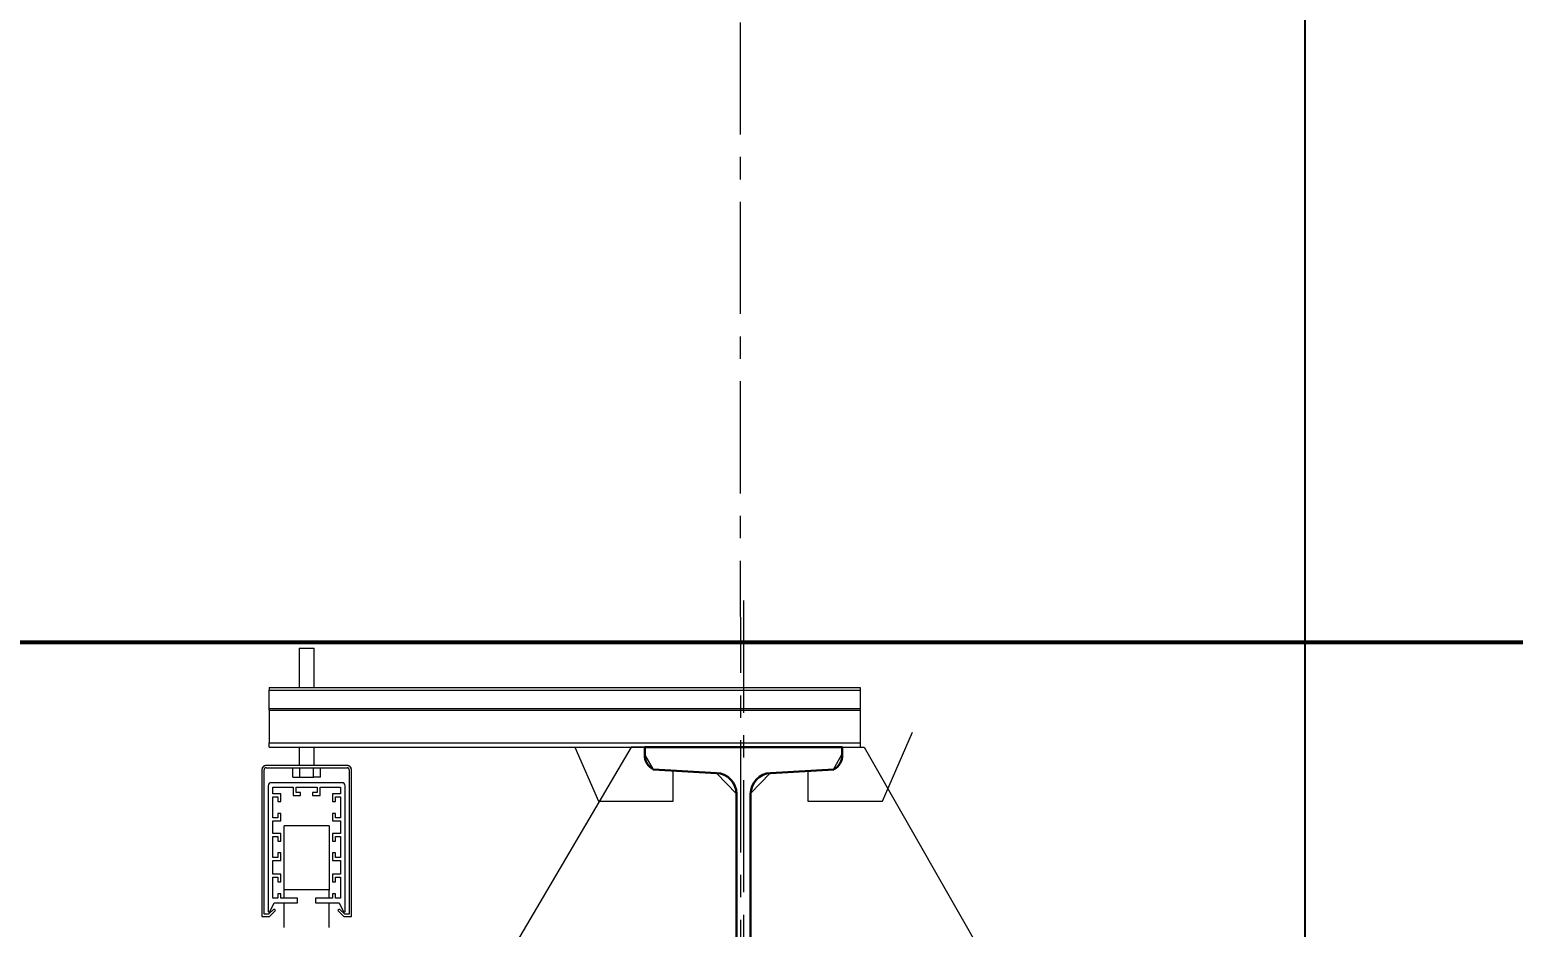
# Model space of a CAD drawing. Header units: millimetres. Extents: x -6419137 to 687965, y -598396 to 179722.
# Drawn here: x 605023 to 606015, y 87309 to 87909 of the extents above; entities that cross this region are included whole.
import ezdxf

# ---------------------------------------------------------------- set-up
doc = ezdxf.new("R2010")
doc.units = ezdxf.units.MM
doc.header["$MEASUREMENT"] = 0
doc.linetypes.add('CENTERX2', pattern=[4, 2.5, -0.5, 0.5, -0.5])
for name, color, linetype, lineweight in [('!!!! Краны', 7, 'Continuous', 35), ('!Konecranes', 252, 'Continuous', 0), ('k_ Металл', 5, 'Continuous', 40), ('k_ Осевая', 8, 'CENTERX2', 9), ('k_ Размеры', 7, 'Continuous', 15), ('Арматура', 72, 'Continuous', 50), ('Металл для узлов', 7, 'Continuous', 30), ('Тонкие линии', 7, 'Continuous', 5)]:
    doc.layers.add(name, color=color, linetype=linetype, lineweight=lineweight)
doc.layers.add('размеры', color=7, linetype='Continuous')
doc.styles.get("Standard").update_dxf_attribs({"font": 'isocpeui.ttf'})
doc.dimstyles.new('STEP', dxfattribs={"dimtxt": 200, "dimasz": 150, "dimexe": 80, "dimexo": 80, "dimgap": 80, "dimtad": 1, "dimdec": 0, "dimzin": 0, "dimdsep": 46, "dimtxsty": 'Standard', "dimblk": 'ARCHTICK', "dimcen": 150, "dimdle": 80, "dimadec": 0, "dimazin": 0, "dimtfac": 1, "dimtdec": 0, "dimtofl": 0, "dimtmove": 1, "dimatfit": 3, "dimfxl": 1, "dimtolj": 1, "dimtzin": 0, "dimarcsym": 0})

# ---------------------------------------------------------------- blocks, each defined once
blk = doc.blocks.new('A$C011300CB')
at = {"layer": '!!!! Краны', "color": 253, "linetype": 'Continuous', "lineweight": 5, "ltscale": 90.09009009009009}
for p, q in [((3602.808427229902, 686.2729527129413), (3602.808427229902, 660.0229527124611)), ((3612.808427229902, 660.0229527124611), (3612.808427229902, 686.2729527129413)), ((3582.808427229902, 660.0229527124611), (3977.808427229902, 660.0229527124611)), ((3582.808427229902, 660.0229527124611), (3582.808427229902, 658.0490131424376)), ((3582.808427229902, 658.0490131424376), (3977.808427229902, 658.0490131424376)), ((3582.808427229902, 645.8780030707785), (3582.808427229902, 658.0490131424376)), ((3977.808427229902, 660.0229527124611), (3977.808427229902, 658.0490131424376)), ((3977.808427229902, 658.0490131424376), (3977.808427229902, 645.8780030707785)), ((3582.808427229902, 645.8779331812111), (3582.808427229902, 645.8780030707785)), ((3582.808427229902, 645.8780030707785), (3977.808427229902, 645.8780030707785)), ((3582.808427229902, 644.851942640802), (3582.808427229902, 645.8780030707785)), ((3582.808427229902, 644.8519426407802), (3582.808427229902, 644.852054275223)), ((3582.808427229902, 644.851942640802), (3582.808427229902, 644.852054276409)), ((3582.808427229902, 644.8520542764163), (3582.808427229902, 644.851942640802)), ((3582.808427229902, 644.851942640802), (3977.808427229902, 644.851942640802)), ((3582.808427229902, 644.851942640802), (3582.808427229902, 623.0229527124611)), ((3602.808427229902, 645.8780030707785), (3602.808427229902, 645.8779331812111)), ((3602.808427229902, 644.8520542749611), (3602.808427229902, 644.851942640802)), ((3612.808427229902, 645.8779331812111), (3612.808427229902, 645.8780030707785)), ((3612.808427229902, 644.851942640802), (3612.808427229902, 644.8520542749611)), ((3977.808427229902, 645.8780030707785), (3977.808427229902, 644.851942640802)), ((3977.808427229902, 645.8780030707785), (3977.808427229902, 645.8779331812111)), ((3977.808427229902, 644.851942640802), (3977.808427229902, 644.852054276409)), ((3977.808427229902, 644.8519426407802), (3977.808427229902, 644.852054275223)), ((3977.808427229902, 644.8520542764163), (3977.808427229902, 644.851942640802)), ((3977.808427229902, 644.851942640802), (3977.808427229902, 623.0229527124611)), ((3992.808427229902, 584.0229527124611), (4012.808427229895, 630.0229527124466)), ((3582.808427229902, 623.0229527124611), (3977.808427229902, 623.0229527124611)), ((3582.808427229902, 620.0229527124611), (3582.808427229902, 623.0229527124611)), ((3582.808427229902, 620.0229527124611), (3832.808427229902, 620.0229527124611)), ((3602.808427229902, 620.0229527124611), (3602.808427229902, 607.7729527129268)), ((3602.808427229902, 620.0229527124611), (3602.808427229902, 607.7729527129268)), ((3612.808427229902, 607.7729527129268), (3612.808427229902, 620.0229527124611)), ((3612.808427229902, 607.7729527129268), (3612.808427229902, 620.0229527124611)), ((3787.156253316854, 620.0229527124611), (3802.808427229902, 584.0229527124611)), ((3962.808427229902, 620.0229527124611), (3832.808427229902, 620.0229527124611)), ((3962.808427229902, 620.0229527124611), (3977.808427229902, 620.0229527124611)), ((3977.808427229902, 623.0229527124611), (3977.808427229902, 620.0229527124611)), ((3634.808427229902, 607.7729527129268), (3580.808427229902, 607.7729527129268)), ((3580.808427229902, 606.2729527129268), (3634.808427229902, 606.2729527129268)), ((3598.570822922869, 599.8729527129326), (3598.570822922869, 606.2729527129268)), ((3603.189625076382, 599.8729527129326), (3603.189625076382, 606.2729527129268)), ((3612.427229383415, 599.8729527129326), (3612.427229383415, 606.2729527129268)), ((3617.046031536935, 599.8729527129326), (3617.046031536935, 606.2729527129268)), ((3577.808427229902, 604.7729527129268), (3577.808427229902, 506.7729527129268)), ((3579.308427229902, 508.2729527129268), (3579.308427229902, 604.7729527129268)), ((3631.508427229899, 596.2729527129268), (3584.108427229898, 596.2729527129268)), ((3598.570822922869, 599.8729527129326), (3603.189625076382, 599.8729527129326)), ((3603.189625076382, 599.8729527129326), (3612.427229383415, 599.8729527129326)), ((3617.046031536935, 599.8729527129326), (3612.427229383415, 599.8729527129326)), ((3636.308427229902, 604.7729527129268), (3636.308427229902, 508.2729527129268)), ((3637.808427229902, 506.7729527129268), (3637.808427229902, 604.7729527129268)), ((3852.808427229902, 584.0229527124611), (3852.808427229902, 604.0229527124611)), ((3942.808427229902, 604.0229527124611), (3942.808427229902, 584.0229527124611)), ((3582.108427229898, 594.2729527129268), (3582.108427229898, 510.0229527129268)), ((3585.108427229898, 593.2729527129268), (3598.808427229902, 593.2729527129268)), ((3585.108427229898, 588.7729527129268), (3585.108427229898, 593.2729527129268)), ((3590.608427229898, 588.7729527129268), (3585.108427229898, 588.7729527129268)), ((3585.108427229898, 586.7729527129268), (3588.608427229898, 586.7729527129268)), ((3585.108427229898, 572.7729527129268), (3585.108427229898, 586.7729527129268)), ((3588.608427229898, 586.7729527129268), (3588.608427229898, 583.7729527129268)), ((3590.608427229898, 583.7729527129268), (3590.608427229898, 588.7729527129268)), ((3598.808427229902, 593.2729527129268), (3598.808427229902, 587.7729527129268)), ((3598.808427229902, 587.7729527129268), (3603.808427229902, 587.7729527129268)), ((3600.808427229902, 593.2729527129268), (3614.808427229902, 593.2729527129268)), ((3600.808427229902, 589.7729527129268), (3600.808427229902, 593.2729527129268)), ((3603.808427229902, 589.7729527129268), (3600.808427229902, 589.7729527129268)), ((3603.808427229902, 587.7729527129268), (3603.808427229902, 589.7729527129268)), ((3611.808427229902, 589.7729527129268), (3611.808427229902, 587.7729527129268)), ((3614.808427229902, 589.7729527129268), (3611.808427229902, 589.7729527129268)), ((3611.808427229902, 587.7729527129268), (3616.808427229902, 587.7729527129268)), ((3614.808427229902, 593.2729527129268), (3614.808427229902, 589.7729527129268)), ((3616.808427229902, 593.2729527129268), (3630.508427229899, 593.2729527129268)), ((3616.808427229902, 587.7729527129268), (3616.808427229902, 593.2729527129268)), ((3630.508427229899, 588.7729527129268), (3625.008427229899, 588.7729527129268)), ((3625.008427229899, 588.7729527129268), (3625.008427229899, 583.7729527129268)), ((3627.008427229899, 586.7729527129268), (3630.508427229899, 586.7729527129268)), ((3627.008427229899, 583.7729527129268), (3627.008427229899, 586.7729527129268)), ((3630.508427229899, 593.2729527129268), (3630.508427229899, 588.7729527129268)), ((3630.508427229899, 586.7729527129268), (3630.508427229899, 572.7729527129268)), ((3633.508427229899, 510.0229527129268), (3633.508427229899, 594.2729527129268)), ((3588.608427229898, 583.7729527129268), (3590.608427229898, 583.7729527129268)), ((3588.608427229898, 575.7729527129268), (3588.608427229898, 572.7729527129268)), ((3590.608427229898, 575.7729527129268), (3588.608427229898, 575.7729527129268)), ((3590.608427229898, 570.7729527129268), (3590.608427229898, 575.7729527129268)), ((3625.008427229899, 583.7729527129268), (3627.008427229899, 583.7729527129268)), ((3625.008427229899, 575.7729527129268), (3625.008427229899, 570.7729527129268)), ((3627.008427229899, 575.7729527129268), (3625.008427229899, 575.7729527129268)), ((3627.008427229899, 572.7729527129268), (3627.008427229899, 575.7729527129268)), ((3802.808427229902, 584.0229527124611), (3852.808427229902, 584.0229527124611)), ((3942.808427229902, 584.0229527124611), (3992.808427229902, 584.0229527124611)), ((3588.608427229898, 572.7729527129268), (3585.108427229898, 572.7729527129268)), ((3585.108427229898, 570.7729527129268), (3590.608427229898, 570.7729527129268)), ((3585.108427229898, 562.2729527129268), (3585.108427229898, 570.7729527129268)), ((3592.808427229902, 524.4907261499611), (3592.808427229902, 567.5229527124757)), ((3622.808427229902, 567.5229527124757), (3592.808427229902, 567.5229527124757)), ((3622.808427229902, 567.5229527124757), (3622.808427229902, 524.4907261499611)), ((3625.008427229899, 570.7729527129268), (3630.508427229899, 570.7729527129268)), ((3630.508427229899, 572.7729527129268), (3627.008427229899, 572.7729527129268)), ((3630.508427229899, 570.7729527129268), (3630.508427229899, 562.2729527129268)), ((3590.608427229898, 562.2729527129268), (3585.108427229898, 562.2729527129268)), ((3585.108427229898, 560.2729527129268), (3588.608427229898, 560.2729527129268)), ((3585.108427229898, 546.2729527129268), (3585.108427229898, 560.2729527129268)), ((3588.608427229898, 560.2729527129268), (3588.608427229898, 557.2729527129268)), ((3588.608427229898, 557.2729527129268), (3590.608427229898, 557.2729527129268)), ((3590.608427229898, 557.2729527129268), (3590.608427229898, 562.2729527129268)), ((3625.008427229899, 562.2729527129268), (3625.008427229899, 557.2729527129268)), ((3630.508427229899, 562.2729527129268), (3625.008427229899, 562.2729527129268)), ((3625.008427229899, 557.2729527129268), (3627.008427229899, 557.2729527129268)), ((3627.008427229899, 560.2729527129268), (3630.508427229899, 560.2729527129268)), ((3627.008427229899, 557.2729527129268), (3627.008427229899, 560.2729527129268)), ((3630.508427229899, 560.2729527129268), (3630.508427229899, 546.2729527129268)), ((3588.608427229898, 546.2729527129268), (3585.108427229898, 546.2729527129268)), ((3588.608427229898, 549.2729527129268), (3588.608427229898, 546.2729527129268)), ((3590.608427229898, 549.2729527129268), (3588.608427229898, 549.2729527129268)), ((3590.608427229898, 544.2729527129268), (3590.608427229898, 549.2729527129268)), ((3625.008427229899, 549.2729527129268), (3625.008427229899, 544.2729527129268)), ((3627.008427229899, 549.2729527129268), (3625.008427229899, 549.2729527129268)), ((3627.008427229899, 546.2729527129268), (3627.008427229899, 549.2729527129268)), ((3630.508427229899, 546.2729527129268), (3627.008427229899, 546.2729527129268)), ((3585.108427229898, 544.2729527129268), (3590.608427229898, 544.2729527129268)), ((3585.108427229898, 535.0229527129268), (3585.108427229898, 544.2729527129268)), ((3625.008427229899, 544.2729527129268), (3630.508427229899, 544.2729527129268)), ((3630.508427229899, 544.2729527129268), (3630.508427229899, 535.0229527129268)), ((3590.608427229898, 535.0229527129268), (3585.108427229898, 535.0229527129268)), ((3585.108427229898, 533.0229527129268), (3588.608427229898, 533.0229527129268)), ((3585.108427229898, 519.0229527129268), (3585.108427229898, 533.0229527129268)), ((3588.608427229898, 533.0229527129268), (3588.608427229898, 530.0229527129268)), ((3588.608427229898, 530.0229527129268), (3590.608427229898, 530.0229527129268)), ((3590.608427229898, 530.0229527129268), (3590.608427229898, 535.0229527129268)), ((3625.008427229899, 535.0229527129268), (3625.008427229899, 530.0229527129268)), ((3630.508427229899, 535.0229527129268), (3625.008427229899, 535.0229527129268)), ((3625.008427229899, 530.0229527129268), (3627.008427229899, 530.0229527129268)), ((3627.008427229899, 530.0229527129268), (3627.008427229899, 533.0229527129268)), ((3627.008427229899, 533.0229527129268), (3630.508427229899, 533.0229527129268)), ((3630.508427229899, 533.0229527129268), (3630.508427229899, 519.0229527129268)), ((3583.108427229898, 510.0229527129268), (3586.108427229898, 516.0229527129268)), ((3588.608427229898, 519.0229527129268), (3585.108427229898, 519.0229527129268)), ((3586.108427229898, 516.0229527129268), (3601.808427229902, 516.0229527129268)), ((3588.608427229898, 522.0229527129268), (3588.608427229898, 519.0229527129268)), ((3590.608427229898, 522.0229527129268), (3588.608427229898, 522.0229527129268)), ((3590.608427229898, 519.0229527129268), (3590.608427229898, 522.0229527129268)), ((3601.808427229902, 519.0229527129268), (3590.608427229898, 519.0229527129268)), ((3622.80842722996, 524.5229527120755), (3592.80842722996, 524.5229527120755)), ((3592.808427229902, 519.1763595252487), (3592.808427229902, 524.4906193799688)), ((3592.808427229902, 499.5552860449898), (3592.808427229902, 516.136017977653)), ((3601.808427229902, 516.0229527129268), (3601.808427229902, 519.0229527129268)), ((3613.808427229902, 519.0229527129268), (3613.808427229902, 516.0229527129268)), ((3625.008427229899, 519.0229527129268), (3613.808427229902, 519.0229527129268)), ((3613.808427229902, 516.0229527129268), (3629.508427229899, 516.0229527129268)), ((3622.808427229902, 519.1763595252487), (3622.808427229902, 524.4906193799688)), ((3622.808427229902, 499.5552860449898), (3622.808427229902, 516.136017977653)), ((3627.008427229899, 522.0229527129268), (3625.008427229899, 522.0229527129268)), ((3625.008427229899, 522.0229527129268), (3625.008427229899, 519.0229527129268)), ((3627.008427229899, 519.0229527129268), (3627.008427229899, 522.0229527129268)), ((3630.508427229899, 519.0229527129268), (3627.008427229899, 519.0229527129268)), ((3629.508427229899, 516.0229527129268), (3632.508427229899, 510.0229527129268)), ((3577.808427229902, 506.7729527129268), (3582.929747573464, 506.7729527129268)), ((3582.308427229902, 508.2729527129268), (3579.308427229902, 508.2729527129268)), ((3582.108427229898, 510.0229527129268), (3583.108427229898, 510.0229527129268)), ((3585.843961135834, 511.8084866188583), (3582.308427229902, 508.2729527129268)), ((3582.929747573464, 506.7729527129268), (3586.904621307614, 510.7478264470774)), ((3586.904621307614, 510.7478264470774), (3585.843961135834, 511.8084866188583)), ((3629.77289332397, 511.8084866188583), (3628.71223315219, 510.7478264470774)), ((3628.71223315219, 510.7478264470774), (3632.68710688634, 506.7729527129268)), ((3633.308427229902, 508.2729527129268), (3629.77289332397, 511.8084866188583)), ((3632.508427229899, 510.0229527129268), (3633.508427229899, 510.0229527129268)), ((3632.68710688634, 506.7729527129268), (3637.808427229902, 506.7729527129268)), ((3636.308427229902, 508.2729527129268), (3633.308427229902, 508.2729527129268))]:
    blk.add_line(p, q, dxfattribs=at)
blk.add_lwpolyline([(3602.827127652658, 686.2729527129413), (3612.808427229902, 686.272952712934), (3612.789483697517, 686.272952712934)], dxfattribs=at)
for centre, radius, start, end in [((3580.808427229902, 604.7729527129268), 3, 90, 180), ((3580.808427229902, 604.7729527129122), 2.999999999999933, 159.4226648194937, 180), ((3580.808427229902, 604.7729527129122), 2.999999999999821, 138.5858322902617, 153.0280609558185), ((3580.808427229902, 604.7729527129122), 2.999999999999689, 116.971939045105, 131.4141677091475), ((3580.808427229902, 604.7729527129268), 1.5, 90, 180), ((3580.808427229902, 604.7729527129122), 1.500000000000337, 153.0280609543269, 159.4226648194937), ((3580.808427229902, 604.7729527129122), 1.500000000000175, 131.4141677079661, 138.5858322911614), ((3580.808427229902, 604.7729527129122), 3, 90, 110.5773351795784), ((3580.808427229902, 604.7729527129122), 1.500000000000412, 110.5773351787993, 116.9719390469723), ((3634.808427229902, 604.7729527129122), 3.000000000000023, 69.42266482042157, 90), ((3634.808427229902, 604.7729527129268), 3, 0, 90), ((3634.808427229902, 604.7729527129268), 1.5, 0, 90), ((3634.808427229902, 604.7729527129122), 1.500000000000107, 63.02806095247131, 69.42266482120071), ((3634.808427229902, 604.7729527129122), 1.5000000000005, 41.4141677085617, 48.5858322920339), ((3634.808427229902, 604.7729527129122), 1.499999999999855, 20.57733518011898, 26.97193904604003), ((3634.808427229902, 604.7729527129122), 3.000000000000066, 48.58583229085248, 63.02806095489498), ((3634.808427229902, 604.7729527129122), 2.99999999999953, 26.97193904474671, 41.41416770915241), ((3634.808427229902, 604.7729527129122), 3, 0, 20.57733518050626), ((3584.108427229898, 594.2729527129268), 2.000000000000909, 90, 180), ((3631.508427229899, 594.2729527129268), 2, 0, 90)]:
    blk.add_arc(centre, radius, start, end, dxfattribs=at)
at = {"layer": 'k_ Осевая', "lineweight": 9, "ltscale": 30}
blk.add_line((3897.571535631025, 1224.671718525446), (3897.904053019287, -298.8461720816413), dxfattribs=at)
blk = doc.blocks.new('A$C74725CBE')
at = {"layer": 'Тонкие линии', "linetype": 'Continuous', "ltscale": 5}
h = blk.add_hatch(color=256, dxfattribs=at)
edge = h.paths.add_edge_path()
edge.add_line((-84.0419855882501, 49.82332412936739), (-84.0419855882501, 52.293639869451))
edge.add_arc((-68.09472573387029, 48.64628772586366), 16.35904259185685, 91.46267227734887, 167.1172677783822, ccw=False)
edge.add_line((-68.51230132834462, 64.99999999999636), (-66.0419855882501, 64.99999999999636))
edge.add_line((-66.0419855882501, 64.99999999999636), (-66.0419855882501, 49.82332412936739))
edge.add_line((-66.0419855882501, 49.82332412936739), (-84.0419855882501, 49.82332412936739))
h = blk.add_hatch(color=256, dxfattribs=at)
edge = h.paths.add_edge_path()
edge.add_line((84.0419855882501, 49.82332412936739), (84.0419855882501, 52.293639869451))
edge.add_arc((68.09472573387029, 48.64628772586366), 16.35904259185685, 12.88273222161782, 88.53732772265117)
edge.add_line((68.51230132834462, 64.99999999999636), (66.0419855882501, 64.99999999999636))
edge.add_line((66.0419855882501, 64.99999999999636), (66.0419855882501, 49.82332412936739))
edge.add_line((66.0419855882501, 49.82332412936739), (84.0419855882501, 49.82332412936739))
at = {"layer": 'k_ Металл', "linetype": 'Continuous', "lineweight": 20, "ltscale": 100}
for points in [[(-4.75, 378.7227137960617), (-18.08993485075189, 392.7071449249561), (-60.28288506397803, 395.052652175018), (-66, 405.0459798017085), (-66, 409.9999999999964), (-75.18820664305531, 409.9999999999964), (-250, 112.3633894259365), (-250, 49.99999999999636)], [(4.497123660898069, 378.7227137960617), (17.83705851164996, 392.7071449249561), (60.0300087248761, 395.052652175018), (65.74712366089807, 405.0459798017085), (65.74712366089807, 409.9999999999964), (80.51185080480354, 409.9999999999964), (250.3178464538796, 112.3633894259365), (250.3178464538796, 49.99999999999636)]]:
    blk.add_lwpolyline(points, dxfattribs=at)
blk.add_lwpolyline([(-250, 49.99999999999636), (210, 49.99999999999636), (210, 29.99999999999636), (-250, 29.99999999999636)], close=True, dxfattribs=at)
at = {"layer": 'k_ Осевая', "lineweight": 9, "ltscale": 30}
blk.add_line((-0.1284942480502667, 507.9971346233373), (0.01020729491105773, -127.5013073100361), dxfattribs=at)
at = {"layer": 'k_ Размеры'}
blk.add_line((-215.2795638935786, 0), (-200, 0), dxfattribs=at)
at = {"layer": 'Металл для узлов', "ltscale": 20}
for p, q in [((-225, -3.637978807091713e-12), (-225, 29.99999999999636)), ((-175, -3.637978807091713e-12), (-175, 29.99999999999636)), ((175, -3.637978807091713e-12), (175, 29.99999999999636)), ((225, -3.637978807091713e-12), (225, 29.99999999999636)), ((-225, 14.99999999999636), (-175, 14.99999999999636)), ((175, 14.99999999999636), (225, 14.99999999999636))]:
    blk.add_line(p, q, dxfattribs=at)
at = {"layer": 'Металл для узлов', "color": 0, "linetype": 'ByBlock'}
blk.add_lwpolyline([(18.08993485075189, 67.292855075033, -0.4004657634647387), (4.75, 81.27728620392736), (4.75, 378.722713796069, -0.4004657634647387), (18.08993485072278, 392.7071449249597), (60.28288506396348, 395.0526521750216, 0.2881053580711445), (66, 405.0459798016891), (66, 409.9999999999964), (-66, 409.9999999999964), (-66, 405.0459798016855, 0.2881053580711445), (-60.28288506397803, 395.052652175018), (-18.08993485075189, 392.7071449249561, -0.4004657634647387), (-4.75, 378.7227137960617), (-4.75, 81.27728620392736, -0.4004657634647387), (-18.08993485072278, 67.29285507503664), (-60.28288506396348, 64.94734782497471, 0.2881053580711445), (-66, 54.95402019830726), (-66, 49.99999999999636), (66, 49.99999999999636), (66, 54.95402019830726, 0.2881053580711445), (60.28288506397803, 64.94734782497471)], format="xyb", close=True, dxfattribs=at)
at = {"layer": 'Металл для узлов'}
for points in [[(-235, 69.99999999999636), (-235, 49.99999999999636), (-169.9147459835367, 49.99999999999636), (-169.9147459835367, 69.99999999999636), (-235, 69.99999999999636)], [(169.9147585240426, 69.99998711157969), (169.9147585240426, 49.99998711157969), (235.0000000000146, 49.99999999999636), (235.0000000000146, 69.99999999999636), (169.9147459835513, 69.99999999999636)], [(0, 49.99999999999636), (-250, 49.99999999999636), (-250, 29.99999999999636), (250, 29.99999999999636), (250, 49.99999999999636), (0, 49.99999999999636)], [(0, 0), (-248.9021587659226, 0), (-248.9021587659226, -20), (250, -20), (250, 0), (0, 0)]]:
    blk.add_lwpolyline(points, dxfattribs=at)
at = {"layer": 'Тонкие линии', "linetype": 'Continuous', "ltscale": 5}
for centre, start, end in [((-70.04517404902435, 50.39683373766093), 72.08844699959761, 181.6513482917228), ((70.04517404902435, 50.39683373766093), 358.3486517082772, 107.9115530004034)]:
    blk.add_arc(centre, 13.77059375744326, start, end, dxfattribs=at)
blk = doc.blocks.new('_ArchTick')
at = {"color": 0, "linetype": 'ByBlock', "const_width": 0.15}
blk.add_lwpolyline([(-0.5, -0.5), (0.5, 0.5)], dxfattribs=at)
blk = doc.blocks.new('*D798')
at = {"layer": 'Defpoints', "color": 0, "transparency": 16777216}
for p in [(605980.7136374533, 88078.81850878434), (605875.5862469993, 82079.18515725667), (605980.7136374533, 82079.18515725667)]:
    blk.add_point(p, dxfattribs=at)
at = {"layer": 'размеры', "color": 0, "lineweight": -2, "transparency": 16777216}
for p, q in [((605875.5862469993, 88158.81850878434), (605875.5862469993, 81999.18515725667)), ((605900.7136374533, 88078.81850878434), (605795.5862469993, 88078.81850878434)), ((605900.7136374533, 82079.18515725667), (605795.5862469993, 82079.18515725667))]:
    blk.add_line(p, q, dxfattribs=at)
at = {"layer": 'размеры', "color": 0, "lineweight": -2, "transparency": 16777216, "xscale": 150, "yscale": 150, "zscale": 150}
for p, rotation in [((605875.5862469993, 88078.81850878434), 90), ((605875.5862469993, 82079.18515725667), 270)]:
    blk.add_blockref('_ArchTick', p, dxfattribs=dict(at, rotation=rotation))
at = {"layer": 'размеры', "color": 0, "transparency": 16777216, "insert": (605695.5862469993, 85079.0018330206), "char_height": 200, "attachment_point": 5, "rotation": 90}
blk.add_mtext('\\A1;6000', dxfattribs=at)

msp = doc.modelspace()

# ---------------------------------------------------------------- linework, layer by layer
at = {"layer": 'Арматура', "lineweight": 53}
msp.add_lwpolyline([(607137.9894170834, 87499.53774194738), (604298.1326384293, 87499.5377419474)], dxfattribs=at)

# ---------------------------------------------------------------- block references
at = {"layer": '!Konecranes'}
msp.add_blockref('A$C011300CB', (601600.5577371487, 86809.5147892349), dxfattribs=at)
at = {"layer": 'k_ Металл', "linetype": 'Continuous', "lineweight": 30, "ltscale": 100}
msp.add_blockref('A$C74725CBE', (605500.403111656, 87019.53774194737), dxfattribs=at)

# ---------------------------------------------------------------- dimensions: what is measured, and where the dimension line sits
at = {"layer": 'размеры'}
dim = msp.add_linear_dim(base=(605875.5862469993, 82079.18515725667), p1=(605980.7136374533, 88078.81850878434), p2=(605980.7136374533, 82079.18515725667), angle=90, dimstyle='STEP', dxfattribs=at)
dim.commit()
dim.dimension.update_dxf_attribs({"geometry": '*D798', "text_midpoint": (605695.5862469993, 85079.0018330206)})

doc.saveas('drawing.dxf')
